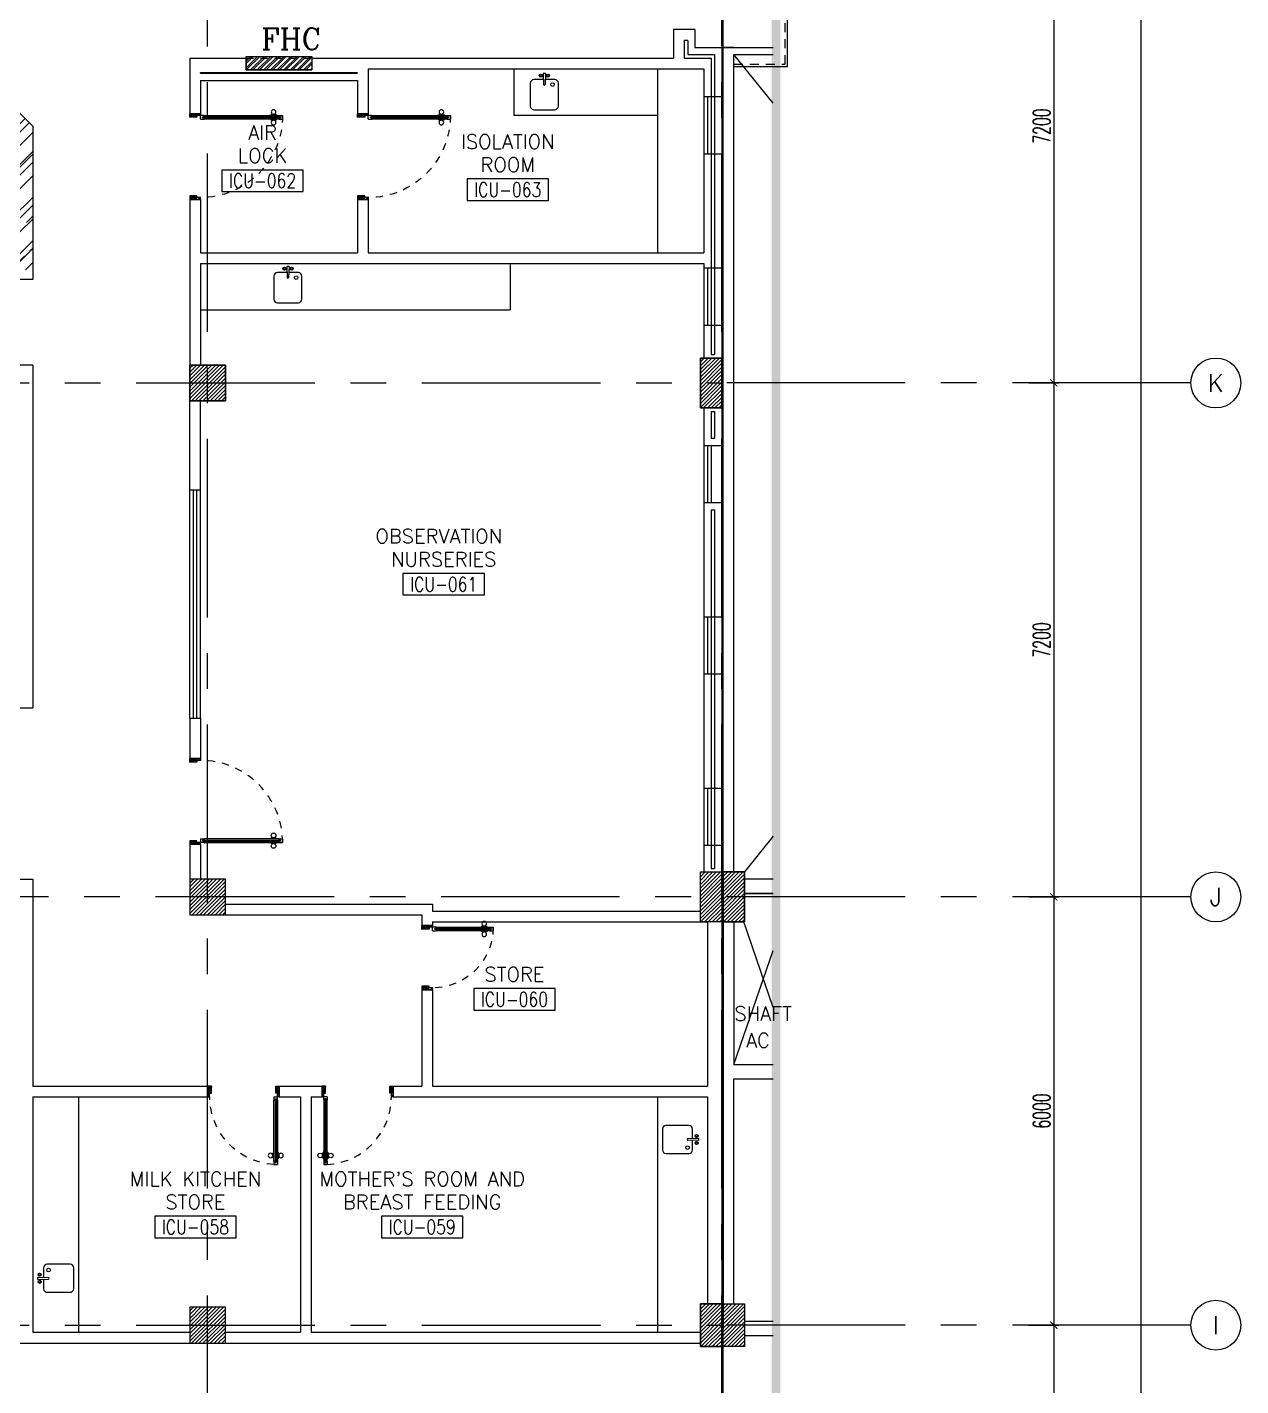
# Model space of a CAD drawing. Extents: x 0 to 92.2, y -1.4 to 78.1.
# Drawn here: x 75.21 to 92.2, y 35.84 to 54.88 of the extents above; entities that cross this region are included whole.
import ezdxf
from ezdxf.enums import TextEntityAlignment as Align

# ---------------------------------------------------------------- set-up
doc = ezdxf.new("R2010")
doc.units = 0
doc.header["$MEASUREMENT"] = 0
doc.header["$PDMODE"] = 34
for name, pattern in [('CENTER2', [1.125, 0.75, -0.125, 0.125, -0.125]), ('CENTERX2', [4, 2.5, -0.5, 0.5, -0.5]), ('HIDDEN', [0.375, 0.25, -0.125]), ('HIDDEN2', [0.1875, 0.125, -0.0625])]:
    doc.linetypes.add(name, pattern=pattern)
doc.layers.get('0').update_dxf_attribs({"color": 11, "linetype": 'CONTINUOUS'})
doc.layers.get('DEFPOINTS').update_dxf_attribs({"color": 11, "linetype": 'CONTINUOUS'})
for name, color, linetype in [('AX-CR', 11, 'CONTINUOUS'), ('AX-DIM', 11, 'CONTINUOUS'), ('AX-TXT', 11, 'CONTINUOUS'), ('AXES', 11, 'CENTERX2'), ('COL', 11, 'CONTINUOUS'), ('COUNTER', 11, 'CONTINUOUS'), ('DOOR', 11, 'CONTINUOUS'), ('ELEV', 11, 'CONTINUOUS'), ('FHC', 11, 'CONTINUOUS'), ('HAT', 11, 'CONTINUOUS'), ('INSUL', 11, 'CONTINUOUS'), ('NON-MEDICAL', 11, 'CONTINUOUS'), ('RM-BOX', 11, 'CONTINUOUS'), ('RM-NAME', 11, 'CONTINUOUS'), ('RM-NO', 11, 'CONTINUOUS'), ('ROOF', 11, 'CONTINUOUS'), ('SHAFT', 11, 'CONTINUOUS'), ('STR', 11, 'CONTINUOUS'), ('WALL', 11, 'CONTINUOUS'), ('WIN', 11, 'CONTINUOUS')]:
    doc.layers.add(name, color=color, linetype=linetype)
doc.styles.add('ROMANC', font='romanc', dxfattribs={"height": 0.1})
doc.styles.add('ROMANS', font='ROMANS.shx', dxfattribs={"width": 0.6})
doc.dimstyles.new('STANDARD_IN', dxfattribs={"dimtxt": 0.24, "dimasz": 0.1, "dimexe": 0.07, "dimexo": 0.05, "dimgap": 0.05, "dimtad": 1, "dimdec": 0, "dimlfac": 1000, "dimzin": 0, "dimtxsty": 'ROMANS', "dimblk": 'ARCHTICK', "dimcen": 0.05, "dimdle": 0.05, "dimclrd": 7, "dimclre": 7, "dimclrt": 2, "dimazin": 3, "dimtfac": 1, "dimtdec": 0, "dimtmove": 0, "dimatfit": 3, "dimtolj": 1, "dimtzin": 0})

# ---------------------------------------------------------------- blocks, each defined once
blk = doc.blocks.new('*X14')
at = {"color": 0}
for p, q in [((84179, 155509), (84660, 155990)), ((84179, 155562), (84607, 155990)), ((84179, 155615), (84554, 155990)), ((84179, 155668), (84501, 155990)), ((84179, 155721), (84448, 155990)), ((84179, 155774), (84395, 155990)), ((84179, 155827), (84342, 155990)), ((84179, 155880), (84289, 155990)), ((84179, 155933), (84236, 155990)), ((84179, 155986), (84183, 155990)), ((84213, 155490), (84679, 155956)), ((84266, 155490), (84679, 155903)), ((84319, 155490), (84679, 155850)), ((84372, 155490), (84679, 155796)), ((84426, 155490), (84679, 155743)), ((84479, 155490), (84679, 155690)), ((84532, 155490), (84679, 155637)), ((84585, 155490), (84679, 155584)), ((84638, 155490), (84679, 155531))]:
    blk.add_line(p, q, dxfattribs=at)
blk = doc.blocks.new('COL50')
at = {"layer": 'COL'}
blk.add_lwpolyline([(-250, 250), (-250, -250), (250, -250), (250, 250)], close=True, dxfattribs=at)
blk = doc.blocks.new('*X13')
at = {"color": 0}
for p, q in [((84179, 162721), (84648, 163190)), ((84179, 162774), (84595, 163190)), ((84179, 162827), (84542, 163190)), ((84179, 162880), (84489, 163190)), ((84179, 162933), (84436, 163190)), ((84179, 162986), (84383, 163190)), ((84179, 163039), (84330, 163190)), ((84179, 163092), (84277, 163190)), ((84179, 163145), (84224, 163190)), ((84201, 162690), (84679, 163168)), ((84254, 162690), (84679, 163115)), ((84307, 162690), (84679, 163062)), ((84360, 162690), (84679, 163009)), ((84413, 162690), (84679, 162956)), ((84466, 162690), (84679, 162903)), ((84519, 162690), (84679, 162850)), ((84572, 162690), (84679, 162797)), ((84625, 162690), (84679, 162744))]:
    blk.add_line(p, q, dxfattribs=at)
blk = doc.blocks.new('*X16')
at = {"color": 0}
for p, q in [((84179, 149516), (84653, 149990)), ((84179, 149569), (84600, 149990)), ((84179, 149622), (84547, 149990)), ((84179, 149675), (84494, 149990)), ((84179, 149728), (84441, 149990)), ((84179, 149781), (84388, 149990)), ((84179, 149834), (84335, 149990)), ((84179, 149887), (84282, 149990)), ((84179, 149940), (84229, 149990)), ((84206, 149490), (84679, 149963)), ((84259, 149490), (84679, 149910)), ((84312, 149490), (84679, 149857)), ((84365, 149490), (84679, 149804)), ((84418, 149490), (84679, 149751)), ((84471, 149490), (84679, 149698)), ((84524, 149490), (84679, 149645)), ((84577, 149490), (84679, 149592)), ((84630, 149490), (84679, 149539))]:
    blk.add_line(p, q, dxfattribs=at)
blk = doc.blocks.new('RM1')
at = {"layer": 'RM-BOX'}
blk.add_lwpolyline([(570, -200), (-570, -200), (-570, -500), (570, -500)], close=True, dxfattribs=at)
at = {"layer": 'RM-NAME', "style": 'ROMANS'}
blk.add_attdef('ROOMNAME1', text='', height=200, dxfattribs=at).set_placement((0, 324), align=Align.MIDDLE)
blk = doc.blocks.new('_ARCHTICK')
at = {"color": 0, "linetype": 'BYBLOCK', "const_width": 0.15}
blk.add_lwpolyline([(-0.5, -0.5), (0.5, 0.5)], dxfattribs=at)
blk = doc.blocks.new('*D144')
at = {"layer": 'AX-DIM', "color": 7, "ltscale": 0.3}
for p, q in [((88.96, 64.541), (90.872, 64.541)), ((90.802, 64.591), (90.802, 5.171)), ((86.522, 5.221), (90.872, 5.221))]:
    blk.add_line(p, q, dxfattribs=at)
at = {"layer": 'DEFPOINTS', "color": 0, "ltscale": 0.3}
for p in [(88.91, 64.541), (86.472, 5.221), (90.802, 5.221)]:
    blk.add_point(p, dxfattribs=at)
at = {"layer": 'AX-DIM', "color": 7, "ltscale": 0.3, "xscale": 0.1, "yscale": 0.1, "zscale": 0.1}
for p, rotation in [((90.802, 64.541), 90), ((90.802, 5.221), 270)]:
    blk.add_blockref('_ARCHTICK', p, dxfattribs=dict(at, rotation=rotation))
at = {"layer": 'AX-DIM', "color": 2, "ltscale": 0.3, "insert": (90.632, 34.881), "char_height": 0.24, "attachment_point": 5, "rotation": 90, "style": 'ROMANS'}
blk.add_mtext('\\A1;59320', dxfattribs=at)
blk = doc.blocks.new('*D139')
at = {"layer": 'AX-DIM', "color": 7, "ltscale": 0.3}
for p, q in [((89.233, 42.691), (89.653, 42.691)), ((89.583, 42.741), (89.583, 36.641)), ((89.233, 36.691), (89.653, 36.691))]:
    blk.add_line(p, q, dxfattribs=at)
at = {"layer": 'DEFPOINTS', "color": 0, "ltscale": 0.3}
for p in [(89.183, 42.691), (89.183, 36.691), (89.583, 36.691)]:
    blk.add_point(p, dxfattribs=at)
at = {"layer": 'AX-DIM', "color": 7, "ltscale": 0.3, "xscale": 0.1, "yscale": 0.1, "zscale": 0.1}
for p, rotation in [((89.583, 42.691), 90), ((89.583, 36.691), 270)]:
    blk.add_blockref('_ARCHTICK', p, dxfattribs=dict(at, rotation=rotation))
at = {"layer": 'AX-DIM', "color": 2, "ltscale": 0.3, "insert": (89.413, 39.691), "char_height": 0.24, "attachment_point": 5, "rotation": 90, "style": 'ROMANS'}
blk.add_mtext('\\A1;6000', dxfattribs=at)
blk = doc.blocks.new('AXR')
at = {"layer": 'AX-CR'}
blk.add_circle((350, 0), 350, dxfattribs=at)
blk = doc.blocks.new('*D135')
at = {"layer": 'AX-DIM', "color": 7, "ltscale": 0.3}
for p, q in [((89.583, 36.741), (89.583, 33.041)), ((89.233, 36.691), (89.653, 36.691)), ((89.233, 33.091), (89.653, 33.091))]:
    blk.add_line(p, q, dxfattribs=at)
at = {"layer": 'DEFPOINTS', "color": 0, "ltscale": 0.3}
for p in [(89.183, 36.691), (89.183, 33.091), (89.583, 33.091)]:
    blk.add_point(p, dxfattribs=at)
at = {"layer": 'AX-DIM', "color": 7, "ltscale": 0.3, "xscale": 0.1, "yscale": 0.1, "zscale": 0.1}
for p, rotation in [((89.583, 36.691), 90), ((89.583, 33.091), 270)]:
    blk.add_blockref('_ARCHTICK', p, dxfattribs=dict(at, rotation=rotation))
at = {"layer": 'AX-DIM', "color": 2, "ltscale": 0.3, "insert": (89.413, 34.891), "char_height": 0.24, "attachment_point": 5, "rotation": 90, "style": 'ROMANS'}
blk.add_mtext('\\A1;3600', dxfattribs=at)
blk = doc.blocks.new('*D132')
at = {"layer": 'AX-DIM', "color": 7, "ltscale": 0.3}
for p, q in [((89.583, 57.141), (89.583, 49.841)), ((89.233, 57.091), (89.653, 57.091)), ((89.233, 49.891), (89.653, 49.891))]:
    blk.add_line(p, q, dxfattribs=at)
at = {"layer": 'DEFPOINTS', "color": 0, "ltscale": 0.3}
for p in [(89.183, 57.091), (89.183, 49.891), (89.583, 49.891)]:
    blk.add_point(p, dxfattribs=at)
at = {"layer": 'AX-DIM', "color": 7, "ltscale": 0.3, "xscale": 0.1, "yscale": 0.1, "zscale": 0.1}
for p, rotation in [((89.583, 57.091), 90), ((89.583, 49.891), 270)]:
    blk.add_blockref('_ARCHTICK', p, dxfattribs=dict(at, rotation=rotation))
at = {"layer": 'AX-DIM', "color": 2, "ltscale": 0.3, "insert": (89.413, 53.491), "char_height": 0.24, "attachment_point": 5, "rotation": 90, "style": 'ROMANS'}
blk.add_mtext('\\A1;7200', dxfattribs=at)
blk = doc.blocks.new('*D131')
at = {"layer": 'AX-DIM', "color": 7, "ltscale": 0.3}
for p, q in [((89.233, 49.891), (89.653, 49.891)), ((89.583, 49.941), (89.583, 42.641)), ((89.233, 42.691), (89.653, 42.691))]:
    blk.add_line(p, q, dxfattribs=at)
at = {"layer": 'DEFPOINTS', "color": 0, "ltscale": 0.3}
for p in [(89.183, 49.891), (89.183, 42.691), (89.583, 42.691)]:
    blk.add_point(p, dxfattribs=at)
at = {"layer": 'AX-DIM', "color": 7, "ltscale": 0.3, "xscale": 0.1, "yscale": 0.1, "zscale": 0.1}
for p, rotation in [((89.583, 49.891), 90), ((89.583, 42.691), 270)]:
    blk.add_blockref('_ARCHTICK', p, dxfattribs=dict(at, rotation=rotation))
at = {"layer": 'AX-DIM', "color": 2, "ltscale": 0.3, "insert": (89.413, 46.291), "char_height": 0.24, "attachment_point": 5, "rotation": 90, "style": 'ROMANS'}
blk.add_mtext('\\A1;7200', dxfattribs=at)
blk = doc.blocks.new('DOOR90')
at = {"layer": 'DOOR', "color": 0, "linetype": 'BYBLOCK'}
for p, q in [((-150, 0), (-150, -25)), ((-150, 0), (0, 0)), ((0, -50), (0, 0)), ((-1000, -25), (-1000, -75)), ((-1000, -75), (-1000, -25)), ((-950, -25), (-1000, -25)), ((-950, -75), (-1000, -75)), ((-970, -42), (-970, -58)), ((-950, -42), (-970, -42)), ((-950, -58), (-970, -58)), ((-950, -25), (-950, -42)), ((-950, -58), (-950, -75)), ((-918, -25), (-918, -18)), ((-828, -18), (-918, -18)), ((-918, -75), (-918, -82)), ((-828, -82), (-918, -82)), ((-905, -18), (-905, -9)), ((-905, -9), (-840, -9)), ((-905, -18), (-840, -18)), ((-905, -82), (-905, -91)), ((-905, -82), (-840, -82)), ((-905, -91), (-840, -91)), ((-840, -18), (-840, -9)), ((-840, -82), (-840, -91)), ((-828, -25), (-828, -18)), ((-828, -75), (-828, -82)), ((-200, -42), (-200, -25)), ((-200, -25), (-150, -25)), ((-180, -42), (-200, -42)), ((-200, -75), (-200, -58)), ((-200, -58), (-180, -58)), ((-150, -75), (-200, -75)), ((-180, -58), (-180, -42)), ((-150, -75), (-150, -25)), ((-150, -25), (-100, -25)), ((-100, -25), (-100, -50)), ((-100, -50), (0, -50)), ((-150, -900), (-150, -875)), ((-150, -875), (-100, -875)), ((0, -900), (-150, -900)), ((-150, -900), (0, -900)), ((-100, -850), (0, -850)), ((-100, -875), (-100, -850)), ((0, -850), (0, -900))]:
    blk.add_line(p, q, dxfattribs=at)
at = {"layer": 'DOOR', "color": 9, "linetype": 'BYBLOCK'}
for p, q in [((0, -50), (-114, 0)), ((0, -50), (-40, 0)), ((0, -50), (-100, -37)), ((0, -850), (-114, -900)), ((0, -850), (-100, -863)), ((0, -850), (-40, -900))]:
    blk.add_line(p, q, dxfattribs=at)
at = {"layer": 'DOOR', "linetype": 'BYBLOCK'}
for p, q in [((-200, -25), (-950, -25)), ((-200, -42), (-950, -42)), ((-200, -58), (-950, -58)), ((-950, -75), (-200, -75))]:
    blk.add_line(p, q, dxfattribs=at)
at = {"layer": 'DOOR', "color": 0, "linetype": 'BYBLOCK'}
for centre in [(-873, 24), (-873, -124)]:
    blk.add_circle(centre, 32.4, dxfattribs=at)
at = {"layer": 'DOOR', "color": 9, "linetype": 'BYBLOCK'}
for centre, radius, start, end in [((0, -50), 154, 161.1053, 166.2858), ((0, -50), 134, 158.1598, 169.28), ((0, -50), 94.4, 148.0182, 180), ((0, -50), 74.4, 137.7764, 180), ((0, -50), 114, 154.0838, 167.3774), ((0, -50), 54.4, 113.2074, 180), ((0, -50), 34.4, 90, 180), ((0, -50), 14.4, 90, 180), ((0, -850), 154, 193.7142, 198.8947), ((0, -850), 134, 190.72, 201.8402), ((0, -850), 94.4, 180, 211.9818), ((0, -850), 74.4, 180, 222.2236), ((0, -850), 54.4, 180, 246.7926), ((0, -850), 34.4, 180, 270), ((0, -850), 14.4, 180, 270)]:
    blk.add_arc(centre, radius, start, end, dxfattribs=at)
at = {"layer": 'DOOR', "linetype": 'HIDDEN', "ltscale": 0.5}
blk.add_arc((-150, -25), 850, 180, 270, dxfattribs=at)
blk = doc.blocks.new('C5V')
at = {"layer": 'HAT'}
h = blk.add_hatch(dxfattribs=at)
h.set_pattern_fill('ANSI31', color=256, scale=300, style=0)
h.set_pattern_definition([(45, (-249196.182, -54711.005), (-26.5165043, 26.5165043), [])])
h.paths.add_polyline_path([(-20, 600), (-320, 600), (-320, 300), (-20, 300)])
h.paths.add_polyline_path([(-20, 300), (-320, 300), (-320, 0), (-20, 0)])
h = blk.add_hatch(dxfattribs=at)
h.set_pattern_fill('ANSI31', color=256, scale=300, style=0)
h.set_pattern_definition([(45, (-248876.182, -54711.005), (-26.5165043, 26.5165043), [])])
h.paths.add_polyline_path([(300, 600), (0, 600), (0, 300), (300, 300)])
h.paths.add_polyline_path([(300, 300), (0, 300), (0, 0), (300, 0)])
at = {"layer": 'COL'}
for points in [[(-20, 600), (-20, 0), (-320, 0), (-320, 600)], [(300, 600), (300, 0), (0, 0), (0, 600)]]:
    blk.add_lwpolyline(points, close=True, dxfattribs=at)
blk = doc.blocks.new('C11')
at = {"layer": 'HAT'}
h = blk.add_hatch(dxfattribs=at)
h.set_pattern_fill('ANSI31', color=256, scale=300, style=0)
h.set_pattern_definition([(45, (-248556.182, -75061.005), (-26.5165043, 26.5165043), [])])
h.paths.add_polyline_path([(300, 700), (0, 700), (0, 350), (300, 350)])
h.paths.add_polyline_path([(300, 350), (0, 350), (0, 0), (300, 0)])
at = {"layer": 'COL'}
blk.add_lwpolyline([(300, 700), (300, 0), (0, 0), (0, 700)], close=True, dxfattribs=at)
blk = doc.blocks.new('C11D')
at = {"layer": 'COL', "linetype": 'BYBLOCK'}
for p in [(-320, 0), (0, 0)]:
    blk.add_blockref('C11', p, dxfattribs=at)
blk = doc.blocks.new('DOOR-10')
at = {"layer": 'DOOR', "color": 0, "linetype": 'BYBLOCK'}
for p, q in [((-83, 1005), (-92, 1005)), ((-92, 1005), (-92, 940)), ((-76, 1018), (-83, 1018)), ((-83, 928), (-83, 1018)), ((-83, 1005), (-83, 940)), ((-26, 1100), (-76, 1100)), ((-76, 1100), (-26, 1100)), ((-76, 1050), (-76, 1100)), ((-59, 1050), (-76, 1050)), ((-43, 1070), (-59, 1070)), ((-59, 1050), (-59, 1070)), ((-43, 1050), (-43, 1070)), ((-26, 1050), (-43, 1050)), ((-26, 1050), (-26, 1100)), ((-26, 1018), (-18, 1018)), ((-18, 928), (-18, 1018)), ((-18, 1005), (-9, 1005)), ((-18, 1005), (-18, 940)), ((-9, 1005), (-9, 940)), ((-83, 940), (-92, 940)), ((-76, 928), (-83, 928)), ((-26, 928), (-18, 928)), ((-18, 940), (-9, 940)), ((-76, 200), (-59, 200)), ((-76, 150), (-76, 200)), ((-59, 200), (-59, 180)), ((-43, 200), (-26, 200)), ((-43, 180), (-43, 200)), ((-26, 200), (-26, 150)), ((-1001, 0), (-1001, 150)), ((-1001, 150), (-976, 150)), ((-1001, 150), (-1001, 0)), ((-951, 0), (-1001, 0)), ((-976, 150), (-976, 100)), ((-976, 100), (-951, 100)), ((-951, 100), (-951, 0)), ((-76, 150), (-26, 150)), ((-59, 180), (-43, 180)), ((-51, 100), (-51, 0)), ((-26, 100), (-51, 100)), ((-51, 0), (-1, 0)), ((-1, 150), (-26, 150)), ((-26, 150), (-26, 100))]:
    blk.add_line(p, q, dxfattribs=at)
at = {"layer": 'DOOR', "linetype": 'BYBLOCK'}
for p, q in [((-76, 1050), (-76, 200)), ((-59, 200), (-59, 1050)), ((-43, 200), (-43, 1050)), ((-26, 200), (-26, 1050))]:
    blk.add_line(p, q, dxfattribs=at)
at = {"layer": 'DOOR', "color": 9, "linetype": 'BYBLOCK'}
for p, q in [((-951, 0), (-1001, 114)), ((-951, 0), (-1001, 40)), ((-951, 0), (-964, 100)), ((-51, 0), (-1, 114)), ((-51, 0), (-37, 100)), ((-51, 0), (-1, 40)), ((-1, 0), (-1, 150))]:
    blk.add_line(p, q, dxfattribs=at)
at = {"layer": 'DOOR', "color": 0, "linetype": 'BYBLOCK'}
for centre in [(-124, 973), (23, 973)]:
    blk.add_circle(centre, 32.4, dxfattribs=at)
at = {"layer": 'DOOR', "linetype": 'HIDDEN', "ltscale": 0.5}
blk.add_arc((-23, 149), 952, 93.1482, 179.9482, dxfattribs=at)
at = {"layer": 'DOOR', "color": 9, "linetype": 'BYBLOCK'}
for centre, radius, start, end in [((-951, 0), 154, 103.7142, 108.8947), ((-951, 0), 134, 100.72, 111.8402), ((-951, 0), 94.4, 90, 121.9818), ((-951, 0), 74.4, 90, 132.2236), ((-951, 0), 54.4, 90, 156.7926), ((-951, 0), 34.4, 90, 180), ((-951, 0), 14.4, 90, 180), ((-51, 0), 94.4, 58.0182, 90), ((-51, 0), 74.4, 47.7764, 90), ((-51, 0), 54.4, 23.2074, 90), ((-51, 0), 34.4, 0, 90), ((-51, 0), 14.4, 0, 90), ((-51, 0), 134, 68.1598, 79.28), ((-51, 0), 114, 64.0838, 77.3774), ((-51, 0), 154, 71.1053, 76.2858)]:
    blk.add_arc(centre, radius, start, end, dxfattribs=at)
blk = doc.blocks.new('DOOR100')
at = {"layer": 'DOOR', "color": 0, "linetype": 'BYBLOCK'}
for p, q in [((-82, 1205), (-91, 1205)), ((-91, 1205), (-91, 1140)), ((-75, 1218), (-82, 1218)), ((-82, 1128), (-82, 1218)), ((-82, 1205), (-82, 1140)), ((-25, 1300), (-75, 1300)), ((-75, 1300), (-25, 1300)), ((-75, 1250), (-75, 1300)), ((-58, 1250), (-75, 1250)), ((-42, 1270), (-58, 1270)), ((-58, 1250), (-58, 1270)), ((-42, 1250), (-42, 1270)), ((-25, 1250), (-42, 1250)), ((-25, 1250), (-25, 1300)), ((-25, 1218), (-18, 1218)), ((-18, 1128), (-18, 1218)), ((-18, 1205), (-9, 1205)), ((-18, 1205), (-18, 1140)), ((-9, 1205), (-9, 1140)), ((-82, 1140), (-91, 1140)), ((-75, 1128), (-82, 1128)), ((-25, 1128), (-18, 1128)), ((-18, 1140), (-9, 1140)), ((-75, 200), (-58, 200)), ((-75, 150), (-75, 200)), ((-58, 200), (-58, 180)), ((-42, 200), (-25, 200)), ((-42, 180), (-42, 200)), ((-25, 200), (-25, 150)), ((-1200, 0), (-1200, 150)), ((-1200, 150), (-1175, 150)), ((-1200, 150), (-1200, 0)), ((-1150, 0), (-1200, 0)), ((-1175, 150), (-1175, 100)), ((-1175, 100), (-1150, 100)), ((-1150, 100), (-1150, 0)), ((-75, 150), (-25, 150)), ((-58, 180), (-42, 180)), ((-50, 100), (-50, 0)), ((-25, 100), (-50, 100)), ((-50, 0), (0, 0)), ((0, 150), (-25, 150)), ((-25, 150), (-25, 100)), ((0, 150), (0, 0))]:
    blk.add_line(p, q, dxfattribs=at)
at = {"layer": 'DOOR', "linetype": 'BYBLOCK'}
for p, q in [((-75, 1250), (-75, 200)), ((-58, 200), (-58, 1250)), ((-42, 200), (-42, 1250)), ((-25, 200), (-25, 1250)), ((0, 0), (0, 150))]:
    blk.add_line(p, q, dxfattribs=at)
at = {"layer": 'DOOR', "color": 9, "linetype": 'BYBLOCK'}
for p, q in [((-1150, 0), (-1200, 114)), ((-1150, 0), (-1200, 40)), ((-1150, 0), (-1163, 100)), ((-50, 0), (0, 114)), ((-50, 0), (-37, 100)), ((-50, 0), (0, 40))]:
    blk.add_line(p, q, dxfattribs=at)
at = {"layer": 'DOOR', "color": 0, "linetype": 'BYBLOCK'}
for centre in [(-124, 1173), (24, 1173)]:
    blk.add_circle(centre, 32.4, dxfattribs=at)
at = {"layer": 'DOOR', "linetype": 'HIDDEN', "ltscale": 0.5}
blk.add_arc((-25, 150), 1150, 90, 180.0001, dxfattribs=at)
at = {"layer": 'DOOR', "color": 9, "linetype": 'BYBLOCK'}
for centre, radius, start, end in [((-1150, 0), 154, 103.7142, 108.8947), ((-1150, 0), 134, 100.72, 111.8402), ((-1150, 0), 94.4, 90, 121.9818), ((-1150, 0), 74.4, 90, 132.2236), ((-1150, 0), 54.4, 90, 156.7926), ((-1150, 0), 34.4, 90, 180), ((-1150, 0), 14.4, 90, 180), ((-50, 0), 94.4, 58.0182, 90), ((-50, 0), 74.4, 47.7764, 90), ((-50, 0), 54.4, 23.2074, 90), ((-50, 0), 34.4, 0, 90), ((-50, 0), 14.4, 0, 90), ((-50, 0), 134, 68.1598, 79.28), ((-50, 0), 114, 64.0838, 77.3774), ((-50, 0), 154, 71.1053, 76.2858)]:
    blk.add_arc(centre, radius, start, end, dxfattribs=at)

msp = doc.modelspace()

# ---------------------------------------------------------------- hatches: boundary and pattern name
at = {"layer": 'COUNTER', "linetype": 'BYBLOCK'}
h = msp.add_hatch(dxfattribs=at)
h.set_pattern_fill('AR-RROOF', color=11, scale=0.32, angle=45, style=0)
h.set_pattern_definition([(45, (-275967.8428, -57293.29178), (0.27152900398, 0.72407734394), [4.8, -0.64, 1.6, -0.32]), (45, (-275967.655, -57292.8777), (-0.52721881605, 0.0746704761), [0.96, -0.1056, 1.92, -0.24]), (45, (-275967.922, -57292.98631), (1.02502199, 1.32822937778), [2.56, -0.448, 1.28, -0.32])])
h.paths.add_polyline_path([(74.3327, 54.4411), (72.5827, 54.4411), (72.5827, 53.8411), (74.0827, 53.8411), (74.6827, 53.2411), (74.6827, 51.3411), (75.2827, 51.3411), (75.2827, 53.4911)])
at = {"layer": 'FHC', "linetype": 'BYBLOCK', "ltscale": 0.3}
h = msp.add_hatch(dxfattribs=at)
h.set_pattern_fill('ANSI32', color=11, scale=0.175, style=0)
h.set_pattern_definition([(45, (-153.92349, 23.22514), (-0.046403883, 0.046403883), []), (45, (-153.892554, 23.22514), (-0.046403883, 0.046403883), [])])
h.paths.add_polyline_path([(79.1927, 54.2761), (79.1927, 54.4661), (78.2727, 54.4661), (78.2727, 54.2761)])
h.paths.add_polyline_path([(78.0601, 53.855), (78.0601, 54.2759), (78.3226, 54.2759), (78.3226, 53.855)], flags=9)

# ---------------------------------------------------------------- linework, layer by layer
at = {"layer": 'AXES'}
for p, q in [((84.9327, -1.3931), (84.9327, 77.0695)), ((84.9527, -1.3931), (84.9527, 77.0695)), ((77.7327, -1.3931), (77.7327, 59.1911)), ((68.7327, 49.8911), (84.9527, 49.8911)), ((91.5023, 49.8911), (84.6827, 49.8911)), ((91.5023, 42.6911), (68.7327, 42.6911)), ((91.5023, 42.6911), (84.6827, 42.6911)), ((68.7327, 36.6911), (84.9327, 36.6911)), ((91.5023, 36.6911), (84.6827, 36.6911))]:
    msp.add_line(p, q, dxfattribs=at)
at = {"layer": 'COUNTER', "linetype": 'BYBLOCK'}
msp.add_lwpolyline([(74.6827, 51.3411), (74.6827, 53.2411), (74.0827, 53.8411), (72.5827, 53.8411), (72.5827, 54.4411), (74.3327, 54.4411), (75.2827, 53.4911), (75.2827, 51.3411)], close=True, dxfattribs=at)
at = {"layer": 'ELEV', "linetype": 'CENTER2', "const_width": 0.12}
msp.add_lwpolyline([(85.6923, 3.515), (85.6923, 67.3533)], dxfattribs=at)
at = {"layer": 'FHC', "color": 250, "linetype": 'HIDDEN', "ltscale": 0.25}
msp.add_line((78.2727, 54.4411), (79.1927, 54.4411), dxfattribs=at)
at = {"layer": 'FHC', "linetype": 'BYBLOCK', "ltscale": 0.3}
msp.add_lwpolyline([(78.2727, 54.4661), (79.1927, 54.4661), (79.1927, 54.2761), (78.2727, 54.2761)], close=True, dxfattribs=at)
at = {"layer": 'INSUL'}
for p, q in [((84.4077, 54.6911), (84.4077, 54.4411)), ((84.4577, 54.6911), (84.4077, 54.6911)), ((84.4577, 54.6911), (84.4577, 54.4911)), ((84.4077, 54.4411), (84.7827, 54.4411)), ((84.4577, 54.4911), (84.8327, 54.4911)), ((84.7827, 54.4411), (84.7827, 50.2911)), ((84.8327, 54.4911), (84.8327, 50.2911)), ((84.7827, 50.2911), (84.8327, 50.2911)), ((84.7827, 49.4911), (84.8327, 49.4911)), ((84.7827, 49.4911), (84.7827, 49.1161)), ((84.8327, 49.4911), (84.8327, 49.1161)), ((84.7827, 49.1161), (84.8327, 49.1161)), ((84.7827, 48.1161), (84.8327, 48.1161)), ((84.7827, 48.1161), (84.7827, 43.0911)), ((84.8327, 48.1161), (84.8327, 43.0911)), ((84.7827, 43.0911), (84.8327, 43.0911))]:
    msp.add_line(p, q, dxfattribs=at)
at = {"layer": 'NON-MEDICAL'}
for p, q in [((82.0189, 54.2931), (82.0189, 53.6431)), ((84.0327, 54.2931), (84.0327, 51.7181)), ((84.0327, 54.2931), (84.0327, 53.6431)), ((82.2513, 54.0907), (82.2513, 53.7696)), ((82.4376, 54.1406), (82.3012, 54.1406)), ((82.4316, 54.2288), (82.4376, 54.0735)), ((82.4636, 54.2288), (82.4316, 54.2288)), ((82.4636, 54.2288), (82.4576, 54.0735)), ((82.5941, 54.1406), (82.4576, 54.1406)), ((82.644, 53.7696), (82.644, 54.0907)), ((82.3012, 53.7198), (82.5941, 53.7198)), ((82.0189, 53.6431), (84.0327, 53.6431)), ((78.8464, 51.4368), (78.7099, 51.4368)), ((78.8404, 51.525), (78.8464, 51.3697)), ((78.8724, 51.525), (78.8404, 51.525)), ((78.8724, 51.525), (78.8664, 51.3697)), ((79.0029, 51.4368), (78.8664, 51.4368)), ((81.9674, 51.5681), (81.9674, 50.9181)), ((78.6601, 51.3869), (78.6601, 51.0659)), ((79.0527, 51.0659), (79.0527, 51.3869)), ((78.7099, 51.016), (79.0029, 51.016)), ((77.6327, 50.9181), (81.9674, 50.9181)), ((75.9231, 39.8911), (75.9231, 36.5911)), ((84.0321, 39.8911), (84.0321, 36.5911)), ((84.1025, 39.4391), (84.1025, 39.1462)), ((84.4735, 39.489), (84.1524, 39.489)), ((84.5233, 39.3026), (84.5233, 39.4391)), ((84.6115, 39.3087), (84.4563, 39.3026)), ((84.6115, 39.2766), (84.4563, 39.2827)), ((84.5233, 39.1462), (84.5233, 39.2827)), ((84.6115, 39.2766), (84.6115, 39.3087)), ((84.1524, 39.0963), (84.4735, 39.0963)), ((75.8067, 37.5441), (75.4856, 37.5441)), ((75.3476, 37.3638), (75.5028, 37.3578)), ((75.3476, 37.3638), (75.3476, 37.3317)), ((75.3476, 37.3317), (75.5028, 37.3378)), ((75.4357, 37.4942), (75.4357, 37.3578)), ((75.4357, 37.3378), (75.4357, 37.2013)), ((75.8566, 37.2013), (75.8566, 37.4942)), ((75.4856, 37.1514), (75.8067, 37.1514))]:
    msp.add_line(p, q, dxfattribs=at)
for centre, radius in [((82.3979, 54.1977), 0.0217), ((82.3979, 54.1977), 0.014), ((82.4974, 54.1977), 0.0217), ((82.4974, 54.1977), 0.014), ((82.5621, 54.0712), 0.0255), ((78.8066, 51.4939), 0.0217), ((78.8066, 51.4939), 0.014), ((78.9062, 51.4939), 0.0217), ((78.9062, 51.4939), 0.014), ((78.9708, 51.3674), 0.0255), ((84.5805, 39.3424), 0.0217), ((84.5805, 39.2429), 0.0217), ((84.5805, 39.3424), 0.014), ((84.5805, 39.2429), 0.014), ((84.4539, 39.1782), 0.0255), ((75.3786, 37.3975), 0.0217), ((75.3786, 37.298), 0.0217), ((75.3786, 37.3975), 0.014), ((75.3786, 37.298), 0.014), ((75.5052, 37.4622), 0.0255)]:
    msp.add_circle(centre, radius, dxfattribs=at)
for centre, radius, start, end in [((82.3012, 54.0907), 0.0499, 90, 180), ((82.4476, 54.0735), 0.00997, 180, 0), ((82.5941, 54.0907), 0.0499, 0, 90), ((82.3012, 53.7696), 0.0499, 180, 270), ((82.5941, 53.7696), 0.0499, 270, 0), ((78.7099, 51.3869), 0.0499, 90, 180), ((79.0029, 51.3869), 0.0499, 0, 90), ((78.8564, 51.3697), 0.00997, 180, 0), ((78.7099, 51.0659), 0.0499, 180, 270), ((79.0029, 51.0659), 0.0499, 270, 0), ((84.1524, 39.4391), 0.0499, 90, 180), ((84.4735, 39.4391), 0.0499, 0, 90), ((84.4563, 39.2927), 0.00997, 90, 270), ((84.1524, 39.1462), 0.0499, 180, 270), ((84.4735, 39.1462), 0.0499, 270, 0), ((75.4856, 37.4942), 0.0499, 90, 180), ((75.8067, 37.4942), 0.0499, 0, 90), ((75.5028, 37.3478), 0.00997, 270, 90), ((75.4856, 37.2013), 0.0499, 180, 270), ((75.8067, 37.2013), 0.0499, 270, 0)]:
    msp.add_arc(centre, radius, start, end, dxfattribs=at)
at = {"layer": 'ROOF'}
for p, q in [((84.9327, 54.5911), (85.6519, 54.5911)), ((84.9527, 42.9411), (84.9527, 54.5911)), ((85.1027, 54.5911), (84.9527, 54.5911)), ((85.1027, 43.0411), (85.1027, 54.4911)), ((85.1027, 54.4911), (85.6519, 54.4911))]:
    msp.add_line(p, q, dxfattribs=at)
at = {"layer": 'SHAFT'}
for p, q in [((85.6519, 53.8091), (85.1027, 54.4911)), ((85.6519, 43.5407), (85.2527, 43.0411)), ((85.6519, 41.1436), (85.2402, 42.3411)), ((85.1027, 40.3411), (85.6519, 41.9387))]:
    msp.add_line(p, q, dxfattribs=at)
at = {"layer": 'STR'}
msp.add_lwpolyline([(85.1013, 54.327), (85.8527, 54.327), (85.8527, 56.962), (85.1013, 56.962)], dxfattribs=at)
at = {"layer": 'STR', "linetype": 'HIDDEN2'}
msp.add_lwpolyline([(85.1013, 54.357), (85.8227, 54.357), (85.8227, 56.932), (85.1013, 56.932)], dxfattribs=at)
at = {"layer": 'WALL'}
for p, q in [((84.2577, 54.8411), (84.2577, 54.4411)), ((84.5577, 54.8411), (84.2577, 54.8411)), ((84.5577, 54.8411), (84.5577, 54.5911)), ((78.0606, 54.4411), (78.2727, 54.4411)), ((84.5577, 54.5911), (84.9327, 54.5911)), ((78.2727, 54.4366), (78.2727, 54.2761)), ((78.2727, 54.2761), (79.1927, 54.2761)), ((79.1927, 54.4366), (79.1927, 54.2761)), ((77.4827, 51.5661), (77.4827, 50.1411)), ((77.6327, 51.5661), (77.6327, 50.1411)), ((75.2827, 50.1411), (75.2827, 45.3411)), ((77.4827, 48.3911), (77.4827, 49.6411)), ((77.6327, 48.3911), (77.6327, 49.6411)), ((77.6327, 48.3911), (77.4827, 48.3911)), ((67.0327, 45.3411), (75.2827, 45.3411)), ((84.9527, 42.7411), (84.9527, 36.6411)), ((84.7327, 42.3411), (84.7327, 40.0411)), ((84.9327, 42.3411), (84.9327, 36.7411)), ((85.1027, 42.3411), (85.1027, 40.3411)), ((85.1027, 36.9911), (85.1027, 40.1411)), ((85.1027, 40.1411), (85.6519, 40.1411)), ((84.7327, 39.8911), (84.7327, 36.9911)), ((85.6519, 36.7411), (85.2527, 36.7411)), ((85.6519, 36.5411), (85.2527, 36.5411))]:
    msp.add_line(p, q, dxfattribs=at)
at = {"layer": 'WALL', "linetype": 'BYBLOCK'}
for p, q in [((77.4827, 54.4411), (77.4827, 53.6636)), ((77.4827, 54.4411), (78.2727, 54.4411)), ((79.1927, 54.4411), (84.2577, 54.4411)), ((84.9327, 54.5911), (84.9327, 53.9032)), ((79.9827, 54.2911), (79.9827, 53.6536)), ((79.9827, 54.2911), (84.6827, 54.2911)), ((84.6827, 54.2911), (84.6827, 53.9032)), ((77.6327, 54.2411), (79.8327, 54.2411)), ((77.6327, 54.2311), (77.6327, 54.2411)), ((77.6327, 54.2311), (79.8327, 54.2311)), ((77.6327, 54.1311), (77.6327, 53.6636)), ((77.6327, 54.1311), (79.8327, 54.1311)), ((79.8327, 54.1311), (79.8327, 53.6536)), ((84.6827, 53.9032), (84.9327, 53.9032)), ((77.6327, 53.6636), (77.4827, 53.6636)), ((79.8327, 53.6536), (79.9827, 53.6536)), ((84.6827, 53.1032), (84.9327, 53.1032)), ((84.6827, 53.1032), (84.6827, 51.7161)), ((84.9327, 53.1032), (84.9327, 51.5032)), ((77.4827, 52.4636), (77.4827, 51.5661)), ((77.4827, 52.4636), (77.6327, 52.4636)), ((77.6327, 52.4636), (77.6327, 51.7161)), ((79.8327, 52.4636), (79.9827, 52.4636)), ((79.8327, 52.4636), (79.8327, 51.7161)), ((79.9827, 52.4636), (79.9827, 51.7161)), ((77.6327, 51.7161), (79.8327, 51.7161)), ((79.9827, 51.7161), (84.6827, 51.7161)), ((77.6327, 51.5661), (84.6827, 51.5661)), ((84.6827, 51.5661), (84.6827, 51.5032)), ((84.6827, 51.5032), (84.9327, 51.5032)), ((84.6827, 50.7032), (84.9327, 50.7032)), ((84.6827, 50.7032), (84.6827, 50.2411)), ((84.9327, 50.7032), (84.9327, 49.0161)), ((75.2827, 50.1411), (74.9827, 50.1411)), ((77.4827, 50.1411), (77.4827, 49.6411)), ((77.6327, 50.1411), (77.6327, 50.1407)), ((84.6827, 49.5411), (84.6827, 49.0161)), ((84.6827, 49.0161), (84.9327, 49.0161)), ((84.6827, 48.2161), (84.6827, 46.6161)), ((84.6827, 48.2161), (84.9327, 48.2161)), ((84.9327, 48.2161), (84.9327, 46.6161)), ((84.6827, 46.6161), (84.9327, 46.6161)), ((84.6827, 45.8161), (84.9327, 45.8161)), ((84.6827, 45.8161), (84.6827, 44.2161)), ((84.9327, 45.8161), (84.9327, 44.2161)), ((77.6327, 45.1911), (77.4827, 45.1911)), ((77.4827, 45.1911), (77.4827, 44.6286)), ((77.6327, 45.1911), (77.6327, 44.6286)), ((77.6327, 44.6286), (77.4827, 44.6286)), ((84.6827, 44.2161), (84.9327, 44.2161)), ((77.6327, 43.4286), (77.4827, 43.4286)), ((77.4827, 43.4286), (77.4827, 42.4411)), ((77.6327, 43.4286), (77.6327, 42.9411)), ((84.6827, 43.4161), (84.9327, 43.4161)), ((84.6827, 43.4161), (84.6827, 43.0411)), ((74.0577, 42.9411), (75.2827, 42.9411)), ((75.2827, 42.9411), (75.2827, 40.0411)), ((77.9827, 42.5911), (80.8827, 42.5911)), ((80.8827, 42.5911), (80.8827, 42.4911)), ((80.8827, 42.4911), (84.6327, 42.4911)), ((77.6327, 42.4411), (80.7327, 42.4411)), ((80.7327, 42.4411), (80.7327, 42.2911)), ((80.7327, 42.2911), (80.8827, 42.2911)), ((80.8827, 42.3411), (84.7327, 42.3411)), ((80.8827, 42.3411), (80.8827, 42.2911)), ((80.7327, 41.3911), (80.8827, 41.3911)), ((80.7327, 41.3911), (80.7327, 40.0411)), ((80.8827, 41.3911), (80.8827, 40.0411)), ((75.2827, 40.0411), (77.736, 40.0411)), ((77.736, 40.0411), (77.736, 39.8911)), ((78.736, 40.0411), (78.736, 39.8911)), ((78.736, 40.0411), (79.3327, 40.0411)), ((79.3327, 40.0411), (79.3327, 39.8911)), ((80.3327, 40.0411), (80.3327, 39.8911)), ((80.3327, 40.0411), (80.7327, 40.0411)), ((80.8827, 40.0411), (84.7327, 40.0411)), ((75.2827, 39.8911), (77.736, 39.8911)), ((75.2827, 39.8911), (75.2827, 36.5911)), ((78.736, 39.8911), (79.0327, 39.8911)), ((79.0327, 39.8911), (79.0327, 36.5911)), ((79.1827, 39.8911), (79.1827, 36.5911)), ((79.1827, 39.8911), (79.3327, 39.8911)), ((80.3327, 39.8911), (84.7327, 39.8911)), ((84.9327, 36.9411), (84.9327, 36.4411)), ((75.2827, 36.5911), (77.4827, 36.5911)), ((77.9827, 36.5911), (79.0327, 36.5911)), ((79.1827, 36.5911), (84.6327, 36.5911)), ((74.9327, 36.4411), (77.4827, 36.4411)), ((77.4827, 36.4411), (84.6327, 36.4411))]:
    msp.add_line(p, q, dxfattribs=at)
at = {"layer": 'WALL', "linetype": 'BYBLOCK', "ltscale": 0.3}
for p, q in [((85.2527, 43.0411), (84.9527, 43.0411)), ((84.9527, 43.0411), (84.9527, 42.3411)), ((85.2527, 42.3411), (85.2527, 43.0411)), ((84.9527, 42.3411), (85.2527, 42.3411))]:
    msp.add_line(p, q, dxfattribs=at)
for points in [[(77.9827, 49.6411), (77.4827, 49.6411), (77.4827, 50.1411), (77.9827, 50.1411)], [(84.6327, 49.5411), (84.9327, 49.5411), (84.9327, 50.2411), (84.6327, 50.2411)], [(84.9327, 42.3411), (84.6327, 42.3411), (84.6327, 43.0411), (84.9327, 43.0411)], [(77.9827, 42.9411), (77.4827, 42.9411), (77.4827, 42.4411), (77.9827, 42.4411)], [(77.9827, 36.9411), (77.4827, 36.9411), (77.4827, 36.4411), (77.9827, 36.4411)], [(84.6327, 36.3911), (84.9327, 36.3911), (84.9327, 36.9911), (84.6327, 36.9911)], [(84.9527, 36.9911), (85.2527, 36.9911), (85.2527, 36.3911), (84.9527, 36.3911)]]:
    msp.add_lwpolyline(points, close=True, dxfattribs=at)
for points in [[(85.6519, 42.9411), (85.2527, 42.9411)], [(85.6519, 42.7411), (85.2527, 42.7411)], [(85.2527, 42.7411), (85.6519, 42.7411)], [(85.1027, 42.3411), (85.1027, 40.3411), (85.6519, 40.3411)]]:
    msp.add_lwpolyline(points, dxfattribs=at)
at = {"layer": 'WIN'}
for p, q in [((84.6827, 53.9032), (84.6827, 53.1032)), ((84.7327, 53.9032), (84.7327, 53.1032)), ((84.7827, 53.9032), (84.7827, 53.1032)), ((84.9327, 53.9032), (84.9327, 53.1032)), ((84.6827, 51.5032), (84.6827, 50.7032)), ((84.7327, 51.5032), (84.7327, 50.7032)), ((84.7827, 51.5032), (84.7827, 50.7032)), ((84.9327, 51.5032), (84.9327, 50.7032)), ((84.6827, 49.0161), (84.6827, 48.2161)), ((84.7327, 49.0161), (84.7327, 48.2161)), ((84.7827, 49.0161), (84.7827, 48.2161)), ((84.9327, 49.0161), (84.9327, 48.2161)), ((84.6827, 46.6161), (84.6827, 45.8161)), ((84.7327, 46.6161), (84.7327, 45.8161)), ((84.7827, 46.6161), (84.7827, 45.8161)), ((84.9327, 46.6161), (84.9327, 45.8161)), ((84.6827, 44.2161), (84.6827, 43.4161)), ((84.7327, 44.2161), (84.7327, 43.4161)), ((84.7827, 44.2161), (84.7827, 43.4161)), ((84.9327, 44.2161), (84.9327, 43.4161))]:
    msp.add_line(p, q, dxfattribs=at)
at = {"layer": 'WIN', "linetype": 'BYBLOCK'}
for p, q in [((77.4827, 45.1911), (77.4827, 48.3911)), ((77.5327, 45.1911), (77.5327, 48.3911)), ((77.5827, 45.1911), (77.5827, 48.3911)), ((77.6327, 45.1911), (77.6327, 48.3911))]:
    msp.add_line(p, q, dxfattribs=at)

# ---------------------------------------------------------------- block references
at = {"layer": 'AXES'}
ref = msp.add_blockref('AXR', (91.5023, 49.8911), dxfattribs=dict(at, xscale=0.001, yscale=0.001, zscale=0.001))
ref.add_attrib('AX', 'K', dxfattribs={"layer": 'AX-TXT', "height": 0.25, "style": 'ROMANS'}).set_placement((91.8523, 49.8911), align=Align.MIDDLE)
ref = msp.add_blockref('AXR', (91.5023, 42.6911), dxfattribs=dict(at, xscale=0.001, yscale=0.001, zscale=0.001))
ref.add_attrib('AX', 'J', dxfattribs={"layer": 'AX-TXT', "height": 0.25, "style": 'ROMANS'}).set_placement((91.8523, 42.6911), align=Align.MIDDLE)
ref = msp.add_blockref('AXR', (91.5023, 36.6911), dxfattribs=dict(at, xscale=0.001, yscale=0.001, zscale=0.001))
ref.add_attrib('AX', 'I', dxfattribs={"layer": 'AX-TXT', "height": 0.25, "style": 'ROMANS'}).set_placement((91.8523, 36.6911), align=Align.MIDDLE)
at = {"layer": 'COL', "xscale": 0.001, "yscale": 0.001, "zscale": 0.001}
for p in [(77.7327, 49.8911), (77.7327, 42.6911), (77.7327, 36.6911)]:
    msp.add_blockref('COL50', p, dxfattribs=at)
at = {"layer": 'COL', "linetype": 'BYBLOCK', "xscale": 0.001, "yscale": 0.001, "zscale": 0.001}
for name, p in [('C11', (84.6327, 49.5411)), ('C11D', (84.9527, 42.3411)), ('C5V', (84.9527, 36.3911))]:
    msp.add_blockref(name, p, dxfattribs=at)
at = {"layer": 'DOOR', "yscale": 0.001, "zscale": 0.001, "rotation": 270}
for p, xscale in [((77.4827, 53.6636), -0.001), ((79.8327, 53.6636), -0.001), ((77.4827, 43.4286), 0.001)]:
    msp.add_blockref('DOOR100', p, dxfattribs=dict(at, xscale=xscale))
at = {"layer": 'DOOR', "color": 0, "linetype": 'BYBLOCK', "xscale": -0.001, "yscale": 0.001, "zscale": 0.001}
msp.add_blockref('DOOR90', (80.7327, 42.2911), dxfattribs=at)
at = {"layer": 'DOOR', "color": 0, "linetype": 'BYBLOCK', "yscale": 0.001, "zscale": 0.001, "rotation": 180}
for p, xscale in [((78.7367, 40.0411), -0.001), ((79.332, 40.0411), 0.001)]:
    msp.add_blockref('DOOR-10', p, dxfattribs=dict(at, xscale=xscale))
at = {"layer": 'HAT', "xscale": 0.001, "yscale": 0.001, "zscale": 0.001}
for name in ['*X13', '*X14', '*X16']:
    msp.add_blockref(name, (-6.6965, -113.0486), dxfattribs=at)
at = {"layer": 'RM-NAME'}
ref = msp.add_blockref('RM1', (78.5018, 53.075), dxfattribs=dict(at, xscale=0.001, yscale=0.001, zscale=0.001))
ref.add_attrib('ROOMNO', 'ICU-062', dxfattribs={"layer": 'RM-NO', "height": 0.2, "style": 'ROMANS', "width": 0.8}).set_placement((78.5018, 52.725), align=Align.MIDDLE)
ref.add_attrib('ROOMNAME2', 'LOCK', dxfattribs={"height": 0.2, "style": 'ROMANS'}).set_placement((78.5018, 53.075), align=Align.MIDDLE)
ref.add_attrib('ROOMNAME1', 'AIR', dxfattribs={"height": 0.2, "style": 'ROMANS'}).set_placement((78.5018, 53.3988), align=Align.MIDDLE)
ref = msp.add_blockref('RM1', (81.9356, 52.9492), dxfattribs=dict(at, xscale=0.001, yscale=0.001, zscale=0.001))
ref.add_attrib('ROOMNO', 'ICU-063', dxfattribs={"layer": 'RM-NO', "height": 0.2, "style": 'ROMANS', "width": 0.8}).set_placement((81.9356, 52.5992), align=Align.MIDDLE)
ref.add_attrib('ROOMNAME2', 'ROOM', dxfattribs={"height": 0.2, "style": 'ROMANS'}).set_placement((81.9356, 52.9492), align=Align.MIDDLE)
ref.add_attrib('ROOMNAME1', 'ISOLATION', dxfattribs={"height": 0.2, "style": 'ROMANS'}).set_placement((81.9356, 53.2731), align=Align.MIDDLE)
ref = msp.add_blockref('RM1', (81.0383, 47.4212), dxfattribs=dict(at, xscale=0.001, yscale=0.001, zscale=0.001))
ref.add_attrib('ROOMNO', 'ICU-061', dxfattribs={"layer": 'RM-NO', "height": 0.2, "style": 'ROMANS', "width": 0.8}).set_placement((81.0383, 47.0712), align=Align.MIDDLE)
ref.add_attrib('ROOMNAME2', 'NURSERIES', dxfattribs={"height": 0.2, "style": 'ROMANS'}).set_placement((81.0383, 47.4212), align=Align.MIDDLE)
ref.add_attrib('ROOMNAME1', ' OBSERVATION  ', dxfattribs={"height": 0.2, "style": 'ROMANS'}).set_placement((81.0383, 47.745), align=Align.MIDDLE)
ref = msp.add_blockref('RM1', (82.0297, 41.6063), dxfattribs=dict(at, xscale=0.001, yscale=0.001, zscale=0.001))
ref.add_attrib('ROOMNO', 'ICU-060', dxfattribs={"layer": 'RM-NO', "height": 0.2, "style": 'ROMANS', "width": 0.8}).set_placement((82.0297, 41.2563), align=Align.MIDDLE)
ref.add_attrib('ROOMNAME2', 'STORE', dxfattribs={"height": 0.2, "style": 'ROMANS'}).set_placement((82.0297, 41.6063), align=Align.MIDDLE)
ref = msp.add_blockref('RM1', (77.5618, 38.4168), dxfattribs=dict(at, xscale=0.001, yscale=0.001, zscale=0.001))
ref.add_attrib('ROOMNO', 'ICU-058', dxfattribs={"layer": 'RM-NO', "height": 0.2, "style": 'ROMANS', "width": 0.8}).set_placement((77.5618, 38.0668), align=Align.MIDDLE)
ref.add_attrib('ROOMNAME2', 'STORE', dxfattribs={"height": 0.2, "style": 'ROMANS'}).set_placement((77.5618, 38.4168), align=Align.MIDDLE)
ref.add_attrib('ROOMNAME1', 'MILK KITCHEN', dxfattribs={"height": 0.2, "style": 'ROMANS'}).set_placement((77.5618, 38.7406), align=Align.MIDDLE)
ref = msp.add_blockref('RM1', (80.7374, 38.4168), dxfattribs=dict(at, xscale=0.001, yscale=0.001, zscale=0.001))
ref.add_attrib('ROOMNO', 'ICU-059', dxfattribs={"layer": 'RM-NO', "height": 0.2, "style": 'ROMANS', "width": 0.8}).set_placement((80.7374, 38.0668), align=Align.MIDDLE)
ref.add_attrib('ROOMNAME2', 'BREAST FEEDING', dxfattribs={"height": 0.2, "style": 'ROMANS'}).set_placement((80.7374, 38.4168), align=Align.MIDDLE)
ref.add_attrib('ROOMNAME1', "MOTHER'S ROOM AND", dxfattribs={"height": 0.2, "style": 'ROMANS'}).set_placement((80.7374, 38.7406), align=Align.MIDDLE)

# ---------------------------------------------------------------- texts
at = {"layer": 'RM-NAME', "style": 'ROMANC'}
msp.add_text('FHC', height=0.3, dxfattribs=at).set_placement((78.4823, 54.5609))
at = {"layer": 'RM-NAME', "style": 'ROMANS'}
for s, p in [('SHAFT', (85.5126, 41.0568)), ('AC', (85.4402, 40.682))]:
    msp.add_text(s, height=0.2, dxfattribs=at).set_placement(p, align=Align.MIDDLE)

# ---------------------------------------------------------------- dimensions: what is measured, and where the dimension line sits
at = {"layer": 'AX-DIM'}
for base, p1, p2, picture, middle in [((90.8023, 5.2211), (88.9101, 64.5411), (86.4725, 5.2211), '*D144', (90.6323, 34.8811)), ((89.5825, 49.8911), (89.1825, 57.0911), (89.1825, 49.8911), '*D132', (89.4125, 53.4911)), ((89.5825, 42.6911), (89.1825, 49.8911), (89.1825, 42.6911), '*D131', (89.4125, 46.2911)), ((89.5825, 36.6911), (89.1825, 42.6911), (89.1825, 36.6911), '*D139', (89.4125, 39.6911)), ((89.5825, 33.0911), (89.1825, 36.6911), (89.1825, 33.0911), '*D135', (89.4125, 34.8911))]:
    dim = msp.add_linear_dim(base=base, p1=p1, p2=p2, angle=270, dimstyle='STANDARD_IN', dxfattribs=at)
    dim.commit()
    dim.dimension.update_dxf_attribs({"geometry": picture, "text_midpoint": middle})

doc.saveas('drawing.dxf')
